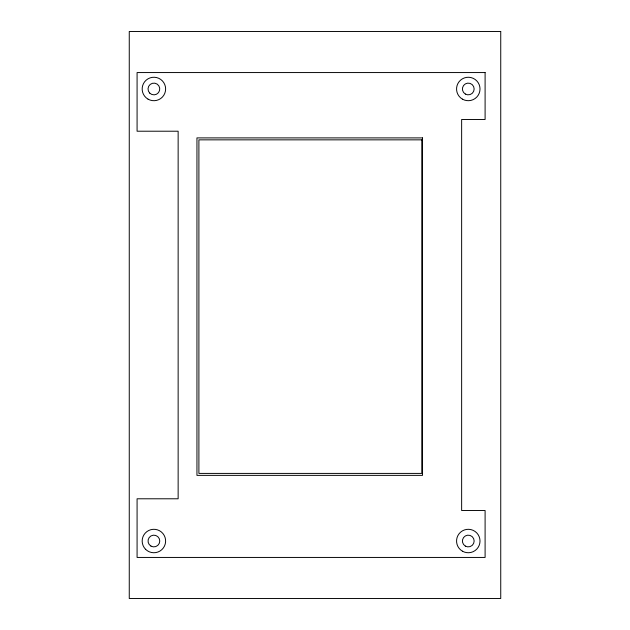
<?xml version="1.0" encoding="UTF-8"?>
<svg xmlns="http://www.w3.org/2000/svg" width="630" height="630" viewBox="0 0 630 630"><rect width="100%" height="100%" fill="white"/><g stroke="black" fill="none" stroke-linecap="round" stroke-linejoin="round"><path stroke-width="0.94" d="M500.74 31.5L129.26 31.5L129.26 598.5L500.74 598.5L500.74 31.5M485.1 72.56L137.08 72.56L137.08 131.213L178.14 131.213L178.14 498.787L137.08 498.787L137.08 557.44L485.1 557.44L485.1 510.52L461.64 510.52L461.64 119.48L485.1 119.48L485.1 72.56M422.533 137.899L196.946 137.899L196.946 475.366L422.533 475.366L422.533 137.899M421.793 139.852L198.899 139.852L198.899 473.406L421.793 473.406L421.793 139.852M149.743 93.13A5.867 5.867 0 0 0 159.563 90.499A5.867 5.867 0 0 0 152.373 83.317A5.867 5.867 0 0 0 149.743 93.13M150.964 546.1A5.867 5.867 0 0 0 159.76 541.02A5.867 5.867 0 0 0 150.964 535.941A5.867 5.867 0 0 0 150.964 546.1M465.349 546.1A5.867 5.867 0 0 0 474.154 541.02A5.867 5.867 0 0 0 465.349 535.941A5.867 5.867 0 0 0 465.349 546.1M465.349 94.059A5.867 5.867 0 0 0 474.154 88.98A5.867 5.867 0 0 0 465.349 83.9A5.867 5.867 0 0 0 465.349 94.059M462.42 99.138A11.734 11.734 0 0 0 480.013 88.98A11.734 11.734 0 0 0 462.42 78.821A11.734 11.734 0 0 0 462.42 99.138M148.026 99.138A11.734 11.734 0 0 0 165.627 88.98A11.734 11.734 0 0 0 148.026 78.821A11.734 11.734 0 0 0 148.026 99.138M145.601 549.313A11.734 11.734 0 0 0 165.225 544.052A11.734 11.734 0 0 0 150.861 529.688A11.734 11.734 0 0 0 145.601 549.313M462.42 551.179A11.734 11.734 0 0 0 480.013 541.02A11.734 11.734 0 0 0 462.42 530.862A11.734 11.734 0 0 0 462.42 551.179"/></g></svg>
